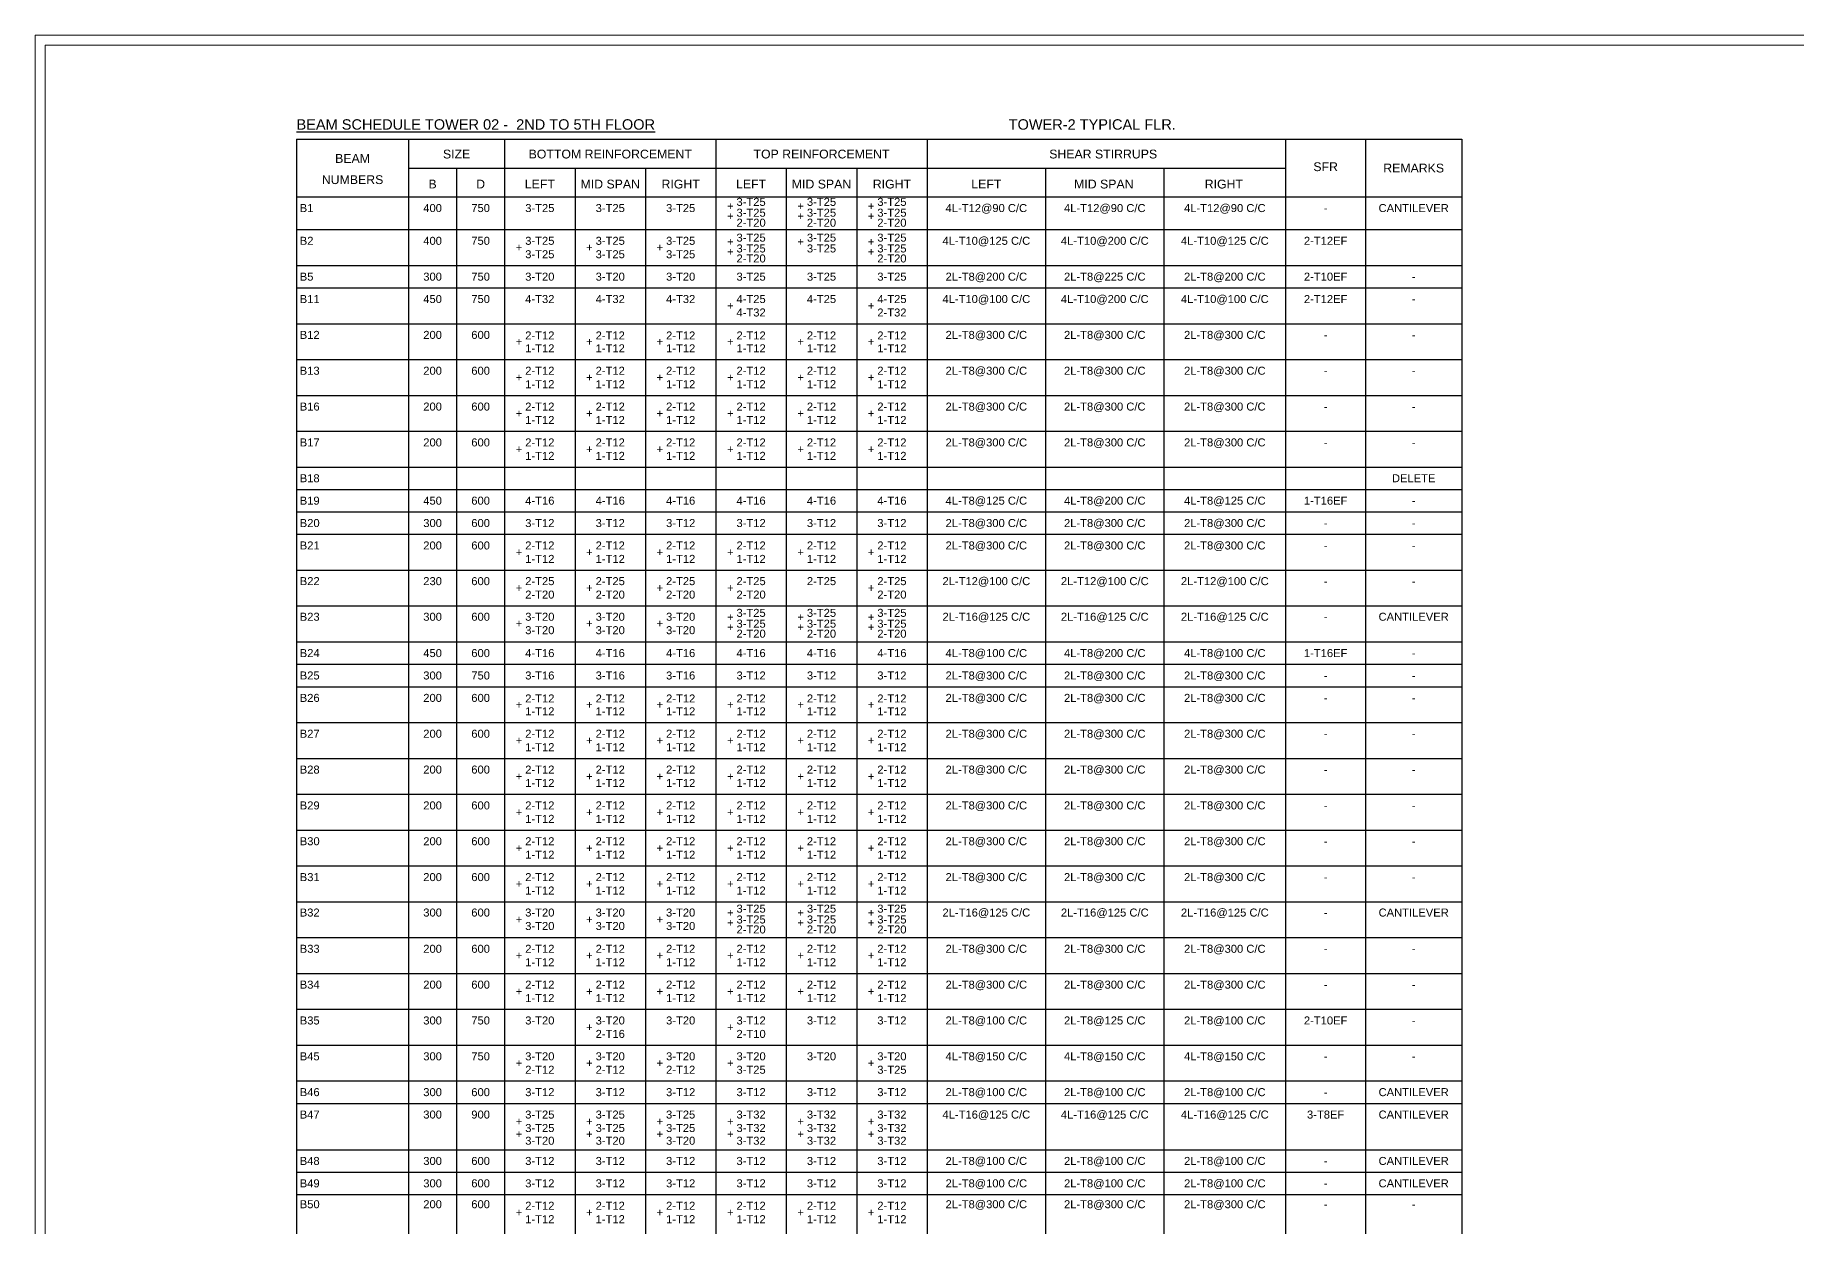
# Model space of a CAD drawing. Header units: millimetres. Extents: x 4072749 to 4289992, y -2929799 to -2870333.
# Drawn here: x 4201940 to 4245966, y -2900185 to -2870398 of the extents above; entities that cross this region are included whole.
import ezdxf
from ezdxf.enums import TextEntityAlignment as Align

# ---------------------------------------------------------------- set-up
doc = ezdxf.new("R2010")
doc.units = ezdxf.units.MM
doc.header["$MEASUREMENT"] = 0
doc.layers.add('JW_  TEMPLATE', color=7, linetype='Continuous', lineweight=0)
doc.layers.add('JW_ Schedule Line', color=8, linetype='Continuous')
doc.layers.add('JW_ Schedule Text', color=7, linetype='Continuous')
doc.styles.add('SC-FGT2', font='sanss___.ttf')
doc.styles.add('SC-FTG1', font='sanss___.ttf')

msp = doc.modelspace()

# ---------------------------------------------------------------- linework, layer by layer
at = {"layer": 'JW_  TEMPLATE'}
for points in [[(4201940.2, -2870397.9), (4201940.2, -2929799.4), (4289927.3, -2929799.4), (4289927.3, -2870397.9)], [(4202190.2, -2870647.9), (4202190.2, -2929549.4), (4289677.2, -2929549.4), (4289677.2, -2870647.9)]]:
    msp.add_lwpolyline(points, close=True, dxfattribs=at)
at = {"layer": 'JW_ Schedule Line'}
for p, q in [((4208471.5, -2872998.5), (4237591.5, -2872998.5)), ((4208471.5, -2872998.5), (4208471.5, -2923756)), ((4211271.5, -2872998.5), (4211271.5, -2923756)), ((4213671.5, -2872998.5), (4213671.5, -2923756)), ((4218951.5, -2872998.5), (4218951.5, -2923756)), ((4224231.5, -2872998.5), (4224231.5, -2923756)), ((4233191.5, -2872998.5), (4233191.5, -2923756)), ((4235191.5, -2872998.5), (4235191.5, -2923756)), ((4237591.5, -2872998.5), (4237591.5, -2923756)), ((4211271.5, -2873718.5), (4233191.5, -2873718.5)), ((4212471.5, -2873718.5), (4212471.5, -2923756)), ((4215431.5, -2873718.5), (4215431.5, -2923756)), ((4217191.5, -2873718.5), (4217191.5, -2923756)), ((4220711.5, -2873718.5), (4220711.5, -2923756)), ((4222471.5, -2873718.5), (4222471.5, -2923756)), ((4227191.5, -2873718.5), (4227191.5, -2923756)), ((4230151.5, -2873718.5), (4230151.5, -2923756)), ((4208471.5, -2874438.5), (4237591.5, -2874438.5)), ((4208471.5, -2874438.5), (4237591.5, -2874438.5)), ((4208471.5, -2875257), (4237591.5, -2875257)), ((4208471.5, -2876153), (4237591.5, -2876153)), ((4208471.5, -2876153), (4235191.5, -2876153)), ((4208471.5, -2876713), (4237591.5, -2876713)), ((4208471.5, -2877609), (4237591.5, -2877609)), ((4208471.5, -2878505), (4237591.5, -2878505)), ((4208471.5, -2879401), (4237591.5, -2879401)), ((4208471.5, -2880297), (4237591.5, -2880297)), ((4208471.5, -2881193), (4237591.5, -2881193)), ((4208471.5, -2881753), (4237591.5, -2881753)), ((4208471.5, -2882313), (4237591.5, -2882313)), ((4208471.5, -2882873), (4237591.5, -2882873)), ((4208471.5, -2883769), (4237591.5, -2883769)), ((4208471.5, -2884665), (4237591.5, -2884665)), ((4208471.5, -2885563.5), (4237591.5, -2885563.5)), ((4208471.5, -2886123.5), (4237591.5, -2886123.5)), ((4208471.5, -2886683.5), (4237591.5, -2886683.5)), ((4208471.5, -2887579.5), (4237591.5, -2887579.5)), ((4208471.5, -2888475.5), (4237591.5, -2888475.5)), ((4208471.5, -2889371.5), (4237591.5, -2889371.5)), ((4208471.5, -2890267.5), (4237591.5, -2890267.5)), ((4208471.5, -2891163.5), (4237591.5, -2891163.5)), ((4208471.5, -2892059.5), (4237591.5, -2892059.5)), ((4208471.5, -2892955.5), (4237591.5, -2892955.5)), ((4208471.5, -2893851.5), (4237591.5, -2893851.5)), ((4208471.5, -2894747.5), (4237591.5, -2894747.5)), ((4208471.5, -2894747.5), (4237591.5, -2894747.5)), ((4208471.5, -2895643.5), (4237591.5, -2895643.5)), ((4208471.5, -2896539.5), (4237591.5, -2896539.5)), ((4208471.5, -2897099.5), (4237591.5, -2897099.5)), ((4208471.5, -2898259), (4237591.5, -2898259)), ((4208471.5, -2898819), (4237591.5, -2898819)), ((4208471.5, -2899379), (4237591.5, -2899379))]:
    msp.add_line(p, q, dxfattribs=at)

# ---------------------------------------------------------------- texts
at = {"layer": 'JW_ Schedule Text', "color": 4, "style": 'SC-FTG1'}
for s, p in [('%%UBEAM SCHEDULE TOWER 02 -  2ND TO 5TH FLOOR', (4208471.5, -2872758.5)), ('TOWER-2 TYPICAL FLR.', (4226270, -2872758.5))]:
    msp.add_text(s, height=260, dxfattribs=at).set_placement(p)
for s, p in [('BEAM', (4209871.5, -2873478.5)), ('SFR', (4234191.5, -2873685)), ('B', (4211871.5, -2874118.5)), ('D', (4213071.5, -2874118.5)), ('LEFT', (4214551.5, -2874118.5)), ('MID SPAN', (4216311.5, -2874118.5)), ('RIGHT', (4218071.5, -2874118.5)), ('LEFT', (4219831.5, -2874118.5)), ('MID SPAN', (4221591.5, -2874118.5)), ('RIGHT', (4223351.5, -2874118.5)), ('LEFT', (4225711.5, -2874118.5)), ('MID SPAN', (4228647.5, -2874118.5)), ('RIGHT', (4231647.5, -2874118.5)), ('REMARKS', (4236391.5, -2873718.5))]:
    msp.add_text(s, height=220, dxfattribs=at).set_placement(p, align=Align.MIDDLE)
for s, p in [('SIZE', (4212471.5, -2873478.5)), ('BOTTOM REINFORCEMENT', (4216311.5, -2873478.5)), ('TOP REINFORCEMENT', (4221591.5, -2873478.5)), ('SHEAR STIRRUPS', (4228631.5, -2873478.5)), ('NUMBERS', (4209871.5, -2874118.5))]:
    msp.add_text(s, height=220, dxfattribs=at).set_placement(p, align=Align.CENTER)
at = {"layer": 'JW_ Schedule Text', "style": 'SC-FGT2'}
for s, p in [('3-T25', (4219831.5, -2874564.1)), ('3-T25', (4221591.5, -2874564.1)), ('3-T25', (4223351.5, -2874564.1)), ('400', (4211871.5, -2874718.5)), ('750', (4213071.5, -2874718.5)), ('3-T25', (4214551.5, -2874718.5)), ('3-T25', (4216311.5, -2874718.5)), ('3-T25', (4218071.5, -2874718.5)), ('+', (4219311.5, -2874666.8)), ('+', (4219311.5, -2874916.8)), ('3-T25', (4219831.5, -2874834.8)), ('+', (4221071.5, -2874666.8)), ('+', (4221071.5, -2874916.8)), ('3-T25', (4221591.5, -2874834.8)), ('+', (4222831.5, -2874666.8)), ('+', (4222831.5, -2874916.8)), ('3-T25', (4223351.5, -2874834.8)), ('4L-T12@90 C/C', (4225711.5, -2874718.5)), ('4L-T12@90 C/C', (4228671.5, -2874718.5)), ('4L-T12@90 C/C', (4231671.5, -2874718.5)), ('-', (4234191.5, -2874718.5)), ('CANTILEVER', (4236391.5, -2874718.5)), ('2-T20', (4219831.5, -2875084.8)), ('2-T20', (4221591.5, -2875084.8)), ('2-T20', (4223351.5, -2875084.8)), ('400', (4211871.5, -2875537)), ('750', (4213071.5, -2875537)), ('+', (4214031.5, -2875705)), ('3-T25', (4214551.5, -2875537)), ('3-T25', (4214551.5, -2875873)), ('+', (4215791.5, -2875705)), ('3-T25', (4216311.5, -2875537)), ('3-T25', (4216311.5, -2875873)), ('+', (4217551.5, -2875705)), ('3-T25', (4218071.5, -2875537)), ('3-T25', (4218071.5, -2875873)), ('+', (4219311.5, -2875560.3)), ('+', (4219311.5, -2875810.3)), ('3-T25', (4219831.5, -2875457.6)), ('3-T25', (4219831.5, -2875728.3)), ('+', (4221071.5, -2875560.3)), ('3-T25', (4221591.5, -2875457.6)), ('3-T25', (4221591.5, -2875728.3)), ('+', (4222831.5, -2875560.3)), ('+', (4222831.5, -2875810.3)), ('3-T25', (4223351.5, -2875457.6)), ('3-T25', (4223351.5, -2875728.3)), ('4L-T10@125 C/C', (4225711.5, -2875537)), ('4L-T10@200 C/C', (4228671.5, -2875537)), ('4L-T10@125 C/C', (4231671.5, -2875537)), ('2-T12EF', (4234191.5, -2875537)), ('2-T20', (4219831.5, -2875978.3)), ('2-T20', (4223351.5, -2875978.3)), ('300', (4211871.5, -2876433)), ('750', (4213071.5, -2876433)), ('3-T20', (4214551.5, -2876433)), ('3-T20', (4216311.5, -2876433)), ('3-T20', (4218071.5, -2876433)), ('3-T25', (4219831.5, -2876433)), ('3-T25', (4221591.5, -2876433)), ('3-T25', (4223351.5, -2876433)), ('2L-T8@200 C/C', (4225711.5, -2876433)), ('2L-T8@225 C/C', (4228671.5, -2876433)), ('2L-T8@200 C/C', (4231671.5, -2876433)), ('2-T10EF', (4234191.5, -2876433)), ('-', (4236391.5, -2876433)), ('450', (4211871.5, -2876993)), ('750', (4213071.5, -2876993)), ('+', (4219311.5, -2877161)), ('4-T25', (4219831.5, -2876993)), ('4-T25', (4221591.5, -2876993)), ('+', (4222831.5, -2877161)), ('4-T25', (4223351.5, -2876993)), ('4L-T10@100 C/C', (4225711.5, -2876993)), ('4L-T10@200 C/C', (4228671.5, -2876993)), ('4L-T10@100 C/C', (4231671.5, -2876993)), ('2-T12EF', (4234191.5, -2876993)), ('-', (4236391.5, -2876993)), ('4-T32', (4219831.5, -2877329)), ('200', (4211871.5, -2877889)), ('600', (4213071.5, -2877889)), ('2-T12', (4214551.5, -2877903.5)), ('2-T12', (4216311.5, -2877903.5)), ('2-T12', (4218071.5, -2877903.5)), ('2-T12', (4219831.5, -2877903.5)), ('2-T12', (4221591.5, -2877903.5)), ('2-T12', (4223351.5, -2877903.5)), ('2L-T8@300 C/C', (4225711.5, -2877889)), ('2L-T8@300 C/C', (4228671.5, -2877889)), ('2L-T8@300 C/C', (4231671.5, -2877889)), ('-', (4234191.5, -2877889)), ('-', (4236391.5, -2877889)), ('+', (4214031.5, -2878057)), ('1-T12', (4214551.5, -2878225)), ('+', (4215791.5, -2878057)), ('1-T12', (4216311.5, -2878225)), ('+', (4217551.5, -2878057)), ('1-T12', (4218071.5, -2878225)), ('+', (4219311.5, -2878057)), ('1-T12', (4219831.5, -2878225)), ('+', (4221071.5, -2878057)), ('1-T12', (4221591.5, -2878225)), ('+', (4222831.5, -2878057)), ('1-T12', (4223351.5, -2878225)), ('200', (4211871.5, -2878785)), ('600', (4213071.5, -2878785)), ('2-T12', (4214551.5, -2878785)), ('2-T12', (4216311.5, -2878785)), ('2-T12', (4218071.5, -2878785)), ('2-T12', (4219831.5, -2878785)), ('2-T12', (4221591.5, -2878785)), ('2-T12', (4223351.5, -2878785)), ('2L-T8@300 C/C', (4225711.5, -2878785)), ('2L-T8@300 C/C', (4228671.5, -2878785)), ('2L-T8@300 C/C', (4231671.5, -2878785)), ('-', (4234191.5, -2878785)), ('-', (4236391.5, -2878785)), ('+', (4214031.5, -2878953)), ('1-T12', (4214551.5, -2879121)), ('+', (4215791.5, -2878953)), ('1-T12', (4216311.5, -2879121)), ('+', (4217551.5, -2878953)), ('1-T12', (4218071.5, -2879121)), ('+', (4219311.5, -2878953)), ('1-T12', (4219831.5, -2879121)), ('+', (4221071.5, -2878953)), ('1-T12', (4221591.5, -2879121)), ('+', (4222831.5, -2878953)), ('1-T12', (4223351.5, -2879121)), ('200', (4211871.5, -2879681)), ('600', (4213071.5, -2879681)), ('2-T12', (4214551.5, -2879681)), ('2-T12', (4216311.5, -2879681)), ('2-T12', (4218071.5, -2879681)), ('2-T12', (4219831.5, -2879681)), ('2-T12', (4221591.5, -2879681)), ('2-T12', (4223351.5, -2879681)), ('2L-T8@300 C/C', (4225711.5, -2879681)), ('2L-T8@300 C/C', (4228671.5, -2879681)), ('2L-T8@300 C/C', (4231671.5, -2879681)), ('-', (4234191.5, -2879681)), ('-', (4236391.5, -2879681)), ('+', (4214031.5, -2879849)), ('1-T12', (4214551.5, -2880017)), ('+', (4215791.5, -2879849)), ('1-T12', (4216311.5, -2880017)), ('+', (4217551.5, -2879849)), ('1-T12', (4218071.5, -2880017)), ('+', (4219311.5, -2879849)), ('1-T12', (4219831.5, -2880017)), ('+', (4221071.5, -2879849)), ('1-T12', (4221591.5, -2880017)), ('+', (4222831.5, -2879849)), ('1-T12', (4223351.5, -2880017)), ('200', (4211871.5, -2880577)), ('600', (4213071.5, -2880577)), ('2-T12', (4214551.5, -2880577)), ('2-T12', (4216311.5, -2880577)), ('2-T12', (4218071.5, -2880577)), ('2-T12', (4219831.5, -2880577)), ('2-T12', (4221591.5, -2880577)), ('2-T12', (4223351.5, -2880577)), ('2L-T8@300 C/C', (4225711.5, -2880577)), ('2L-T8@300 C/C', (4228671.5, -2880577)), ('2L-T8@300 C/C', (4231671.5, -2880577)), ('-', (4234191.5, -2880577)), ('-', (4236391.5, -2880577)), ('+', (4214031.5, -2880745)), ('1-T12', (4214551.5, -2880913)), ('+', (4215791.5, -2880745)), ('1-T12', (4216311.5, -2880913)), ('+', (4217551.5, -2880745)), ('1-T12', (4218071.5, -2880913)), ('+', (4219311.5, -2880745)), ('1-T12', (4219831.5, -2880913)), ('+', (4221071.5, -2880745)), ('1-T12', (4221591.5, -2880913)), ('+', (4222831.5, -2880745)), ('1-T12', (4223351.5, -2880913)), ('DELETE', (4236391.5, -2881473)), ('450', (4211871.5, -2882033)), ('600', (4213071.5, -2882033)), ('4-T16', (4214551.5, -2882033)), ('4-T16', (4216311.5, -2882033)), ('4-T16', (4218071.5, -2882033)), ('4-T16', (4219831.5, -2882033)), ('4-T16', (4221591.5, -2882033)), ('4-T16', (4223351.5, -2882033)), ('4L-T8@125 C/C', (4225711.5, -2882033)), ('4L-T8@200 C/C', (4228671.5, -2882033)), ('4L-T8@125 C/C', (4231671.5, -2882033)), ('1-T16EF', (4234191.5, -2882033)), ('-', (4236391.5, -2882033)), ('300', (4211871.5, -2882593)), ('600', (4213071.5, -2882593)), ('3-T12', (4214551.5, -2882593)), ('3-T12', (4216311.5, -2882593)), ('3-T12', (4218071.5, -2882593)), ('3-T12', (4219831.5, -2882593)), ('3-T12', (4221591.5, -2882593)), ('3-T12', (4223351.5, -2882593)), ('2L-T8@300 C/C', (4225711.5, -2882593)), ('2L-T8@300 C/C', (4228671.5, -2882593)), ('2L-T8@300 C/C', (4231671.5, -2882593)), ('-', (4234191.5, -2882593)), ('-', (4236391.5, -2882593)), ('200', (4211871.5, -2883153)), ('600', (4213071.5, -2883153)), ('+', (4214031.5, -2883321)), ('2-T12', (4214551.5, -2883153)), ('+', (4215791.5, -2883321)), ('2-T12', (4216311.5, -2883153)), ('+', (4217551.5, -2883321)), ('2-T12', (4218071.5, -2883153)), ('+', (4219311.5, -2883321)), ('2-T12', (4219831.5, -2883153)), ('+', (4221071.5, -2883321)), ('2-T12', (4221591.5, -2883153)), ('+', (4222831.5, -2883321)), ('2-T12', (4223351.5, -2883153)), ('2L-T8@300 C/C', (4225711.5, -2883153)), ('2L-T8@300 C/C', (4228671.5, -2883153)), ('2L-T8@300 C/C', (4231671.5, -2883153)), ('-', (4234191.5, -2883153)), ('-', (4236391.5, -2883153)), ('1-T12', (4214551.5, -2883489)), ('1-T12', (4216311.5, -2883489)), ('1-T12', (4218071.5, -2883489)), ('1-T12', (4219831.5, -2883489)), ('1-T12', (4221591.5, -2883489)), ('1-T12', (4223351.5, -2883489)), ('230', (4211871.5, -2884045.1)), ('600', (4213071.5, -2884045.1)), ('+', (4214031.5, -2884213.1)), ('2-T25', (4214551.5, -2884045.1)), ('+', (4215791.5, -2884213.1)), ('2-T25', (4216311.5, -2884045.1)), ('+', (4217551.5, -2884213.1)), ('2-T25', (4218071.5, -2884045.1)), ('+', (4219311.5, -2884213.1)), ('2-T25', (4219831.5, -2884045.1)), ('2-T25', (4221591.5, -2884045.1)), ('+', (4222831.5, -2884213.1)), ('2-T25', (4223351.5, -2884045.1)), ('2L-T12@100 C/C', (4225711.5, -2884045.1)), ('2L-T12@100 C/C', (4228671.5, -2884045.1)), ('2L-T12@100 C/C', (4231671.5, -2884045.1)), ('-', (4234191.5, -2884045.1)), ('-', (4236391.5, -2884045.1)), ('2-T20', (4214551.5, -2884381.1)), ('2-T20', (4216311.5, -2884381.1)), ('2-T20', (4218071.5, -2884381.1)), ('2-T20', (4219831.5, -2884381.1)), ('2-T20', (4223351.5, -2884381.1)), ('300', (4211871.5, -2884935.1)), ('600', (4213071.5, -2884935.1)), ('3-T20', (4214551.5, -2884935.1)), ('3-T20', (4216311.5, -2884935.1)), ('3-T20', (4218071.5, -2884935.1)), ('+', (4219311.5, -2884940.3)), ('3-T25', (4219831.5, -2884837.6)), ('3-T25', (4219831.5, -2885108.3)), ('+', (4221071.5, -2884940.3)), ('3-T25', (4221591.5, -2884837.6)), ('3-T25', (4221591.5, -2885108.3)), ('+', (4222831.5, -2884940.3)), ('3-T25', (4223351.5, -2884837.6)), ('3-T25', (4223351.5, -2885108.3)), ('2L-T16@125 C/C', (4225711.5, -2884935.1)), ('2L-T16@125 C/C', (4228671.5, -2884935.1)), ('2L-T16@125 C/C', (4231671.5, -2884935.1)), ('-', (4234191.5, -2884935.1)), ('CANTILEVER', (4236391.5, -2884935.1)), ('+', (4214031.5, -2885103.1)), ('3-T20', (4214551.5, -2885271.1)), ('+', (4215791.5, -2885103.1)), ('3-T20', (4216311.5, -2885271.1)), ('+', (4217551.5, -2885103.1)), ('3-T20', (4218071.5, -2885271.1)), ('+', (4219311.5, -2885190.3)), ('2-T20', (4219831.5, -2885358.3)), ('+', (4221071.5, -2885190.3)), ('2-T20', (4221591.5, -2885358.3)), ('+', (4222831.5, -2885190.3)), ('2-T20', (4223351.5, -2885358.3)), ('450', (4211871.5, -2885843.5)), ('600', (4213071.5, -2885843.5)), ('4-T16', (4214551.5, -2885843.5)), ('4-T16', (4216311.5, -2885843.5)), ('4-T16', (4218071.5, -2885843.5)), ('4-T16', (4219831.5, -2885843.5)), ('4-T16', (4221591.5, -2885843.5)), ('4-T16', (4223351.5, -2885843.5)), ('4L-T8@100 C/C', (4225711.5, -2885843.5)), ('4L-T8@200 C/C', (4228671.5, -2885843.5)), ('4L-T8@100 C/C', (4231671.5, -2885843.5)), ('1-T16EF', (4234191.5, -2885843.5)), ('-', (4236391.5, -2885843.5)), ('300', (4211871.5, -2886403.5)), ('750', (4213071.5, -2886403.5)), ('3-T16', (4214551.5, -2886403.5)), ('3-T16', (4216311.5, -2886403.5)), ('3-T16', (4218071.5, -2886403.5)), ('3-T12', (4219831.5, -2886403.5)), ('3-T12', (4221591.5, -2886403.5)), ('3-T12', (4223351.5, -2886403.5)), ('2L-T8@300 C/C', (4225711.5, -2886403.5)), ('2L-T8@300 C/C', (4228671.5, -2886403.5)), ('2L-T8@300 C/C', (4231671.5, -2886403.5)), ('-', (4234191.5, -2886403.5)), ('-', (4236391.5, -2886403.5)), ('200', (4211871.5, -2886963.5)), ('600', (4213071.5, -2886963.5)), ('+', (4214031.5, -2887131.5)), ('2-T12', (4214551.5, -2886978)), ('1-T12', (4214551.5, -2887299.5)), ('+', (4215791.5, -2887131.5)), ('2-T12', (4216311.5, -2886978)), ('1-T12', (4216311.5, -2887299.5)), ('+', (4217551.5, -2887131.5)), ('2-T12', (4218071.5, -2886978)), ('1-T12', (4218071.5, -2887299.5)), ('+', (4219311.5, -2887131.5)), ('2-T12', (4219831.5, -2886978)), ('1-T12', (4219831.5, -2887299.5)), ('+', (4221071.5, -2887131.5)), ('2-T12', (4221591.5, -2886978)), ('1-T12', (4221591.5, -2887299.5)), ('+', (4222831.5, -2887131.5)), ('2-T12', (4223351.5, -2886978)), ('1-T12', (4223351.5, -2887299.5)), ('2L-T8@300 C/C', (4225711.5, -2886963.5)), ('2L-T8@300 C/C', (4228671.5, -2886963.5)), ('2L-T8@300 C/C', (4231671.5, -2886963.5)), ('-', (4234191.5, -2886963.5)), ('-', (4236391.5, -2886963.5)), ('200', (4211871.5, -2887859.5)), ('600', (4213071.5, -2887859.5)), ('+', (4214031.5, -2888027.5)), ('2-T12', (4214551.5, -2887859.5)), ('1-T12', (4214551.5, -2888195.5)), ('+', (4215791.5, -2888027.5)), ('2-T12', (4216311.5, -2887859.5)), ('1-T12', (4216311.5, -2888195.5)), ('+', (4217551.5, -2888027.5)), ('2-T12', (4218071.5, -2887859.5)), ('1-T12', (4218071.5, -2888195.5)), ('+', (4219311.5, -2888027.5)), ('2-T12', (4219831.5, -2887859.5)), ('1-T12', (4219831.5, -2888195.5)), ('+', (4221071.5, -2888027.5)), ('2-T12', (4221591.5, -2887859.5)), ('1-T12', (4221591.5, -2888195.5)), ('+', (4222831.5, -2888027.5)), ('2-T12', (4223351.5, -2887859.5)), ('1-T12', (4223351.5, -2888195.5)), ('2L-T8@300 C/C', (4225711.5, -2887859.5)), ('2L-T8@300 C/C', (4228671.5, -2887859.5)), ('2L-T8@300 C/C', (4231671.5, -2887859.5)), ('-', (4234191.5, -2887859.5)), ('-', (4236391.5, -2887859.5)), ('200', (4211871.5, -2888755.5)), ('600', (4213071.5, -2888755.5)), ('+', (4214031.5, -2888923.5)), ('2-T12', (4214551.5, -2888755.5)), ('1-T12', (4214551.5, -2889091.5)), ('+', (4215791.5, -2888923.5)), ('2-T12', (4216311.5, -2888755.5)), ('1-T12', (4216311.5, -2889091.5)), ('+', (4217551.5, -2888923.5)), ('2-T12', (4218071.5, -2888755.5)), ('1-T12', (4218071.5, -2889091.5)), ('+', (4219311.5, -2888923.5)), ('2-T12', (4219831.5, -2888755.5)), ('1-T12', (4219831.5, -2889091.5)), ('+', (4221071.5, -2888923.5)), ('2-T12', (4221591.5, -2888755.5)), ('1-T12', (4221591.5, -2889091.5)), ('+', (4222831.5, -2888923.5)), ('2-T12', (4223351.5, -2888755.5)), ('1-T12', (4223351.5, -2889091.5)), ('2L-T8@300 C/C', (4225711.5, -2888755.5)), ('2L-T8@300 C/C', (4228671.5, -2888755.5)), ('2L-T8@300 C/C', (4231671.5, -2888755.5)), ('-', (4234191.5, -2888755.5)), ('-', (4236391.5, -2888755.5)), ('200', (4211871.5, -2889651.5)), ('600', (4213071.5, -2889651.5)), ('+', (4214031.5, -2889819.5)), ('2-T12', (4214551.5, -2889651.5)), ('+', (4215791.5, -2889819.5)), ('2-T12', (4216311.5, -2889651.5)), ('+', (4217551.5, -2889819.5)), ('2-T12', (4218071.5, -2889651.5)), ('+', (4219311.5, -2889819.5)), ('2-T12', (4219831.5, -2889651.5)), ('+', (4221071.5, -2889819.5)), ('2-T12', (4221591.5, -2889651.5)), ('+', (4222831.5, -2889819.5)), ('2-T12', (4223351.5, -2889651.5)), ('2L-T8@300 C/C', (4225711.5, -2889651.5)), ('2L-T8@300 C/C', (4228671.5, -2889651.5)), ('2L-T8@300 C/C', (4231671.5, -2889651.5)), ('-', (4234191.5, -2889651.5)), ('-', (4236391.5, -2889651.5)), ('1-T12', (4214551.5, -2889987.5)), ('1-T12', (4216311.5, -2889987.5)), ('1-T12', (4218071.5, -2889987.5)), ('1-T12', (4219831.5, -2889987.5)), ('1-T12', (4221591.5, -2889987.5)), ('1-T12', (4223351.5, -2889987.5)), ('200', (4211871.5, -2890547.5)), ('600', (4213071.5, -2890547.5)), ('+', (4214031.5, -2890715.5)), ('2-T12', (4214551.5, -2890547.5)), ('+', (4215791.5, -2890715.5)), ('2-T12', (4216311.5, -2890547.5)), ('+', (4217551.5, -2890715.5)), ('2-T12', (4218071.5, -2890547.5)), ('+', (4219311.5, -2890715.5)), ('2-T12', (4219831.5, -2890547.5)), ('+', (4221071.5, -2890715.5)), ('2-T12', (4221591.5, -2890547.5)), ('+', (4222831.5, -2890715.5)), ('2-T12', (4223351.5, -2890547.5)), ('2L-T8@300 C/C', (4225711.5, -2890547.5)), ('2L-T8@300 C/C', (4228671.5, -2890547.5)), ('2L-T8@300 C/C', (4231671.5, -2890547.5)), ('-', (4234191.5, -2890547.5)), ('-', (4236391.5, -2890547.5)), ('1-T12', (4214551.5, -2890883.5)), ('1-T12', (4216311.5, -2890883.5)), ('1-T12', (4218071.5, -2890883.5)), ('1-T12', (4219831.5, -2890883.5)), ('1-T12', (4221591.5, -2890883.5)), ('1-T12', (4223351.5, -2890883.5)), ('200', (4211871.5, -2891443.5)), ('600', (4213071.5, -2891443.5)), ('+', (4214031.5, -2891611.5)), ('2-T12', (4214551.5, -2891443.5)), ('+', (4215791.5, -2891611.5)), ('2-T12', (4216311.5, -2891443.5)), ('+', (4217551.5, -2891611.5)), ('2-T12', (4218071.5, -2891443.5)), ('+', (4219311.5, -2891611.5)), ('2-T12', (4219831.5, -2891443.5)), ('+', (4221071.5, -2891611.5)), ('2-T12', (4221591.5, -2891443.5)), ('+', (4222831.5, -2891611.5)), ('2-T12', (4223351.5, -2891443.5)), ('2L-T8@300 C/C', (4225711.5, -2891443.5)), ('2L-T8@300 C/C', (4228671.5, -2891443.5)), ('2L-T8@300 C/C', (4231671.5, -2891443.5)), ('-', (4234191.5, -2891443.5)), ('-', (4236391.5, -2891443.5)), ('1-T12', (4214551.5, -2891779.5)), ('1-T12', (4216311.5, -2891779.5)), ('1-T12', (4218071.5, -2891779.5)), ('1-T12', (4219831.5, -2891779.5)), ('1-T12', (4221591.5, -2891779.5)), ('1-T12', (4223351.5, -2891779.5)), ('300', (4211871.5, -2892329.6)), ('600', (4213071.5, -2892329.6)), ('+', (4214031.5, -2892497.6)), ('3-T20', (4214551.5, -2892329.6)), ('+', (4215791.5, -2892497.6)), ('3-T20', (4216311.5, -2892329.6)), ('+', (4217551.5, -2892497.6)), ('3-T20', (4218071.5, -2892329.6)), ('+', (4219311.5, -2892334.8)), ('3-T25', (4219831.5, -2892232.1)), ('3-T25', (4219831.5, -2892502.8)), ('+', (4221071.5, -2892334.8)), ('3-T25', (4221591.5, -2892232.1)), ('3-T25', (4221591.5, -2892502.8)), ('+', (4222831.5, -2892334.8)), ('3-T25', (4223351.5, -2892232.1)), ('3-T25', (4223351.5, -2892502.8)), ('2L-T16@125 C/C', (4225711.5, -2892329.6)), ('2L-T16@125 C/C', (4228671.5, -2892329.6)), ('2L-T16@125 C/C', (4231671.5, -2892329.6)), ('-', (4234191.5, -2892329.6)), ('CANTILEVER', (4236391.5, -2892329.6)), ('3-T20', (4214551.5, -2892665.6)), ('3-T20', (4216311.5, -2892665.6)), ('3-T20', (4218071.5, -2892665.6)), ('+', (4219311.5, -2892584.8)), ('2-T20', (4219831.5, -2892752.8)), ('+', (4221071.5, -2892584.8)), ('2-T20', (4221591.5, -2892752.8)), ('+', (4222831.5, -2892584.8)), ('2-T20', (4223351.5, -2892752.8)), ('200', (4211871.5, -2893235.5)), ('600', (4213071.5, -2893235.5)), ('+', (4214031.5, -2893403.5)), ('2-T12', (4214551.5, -2893235.5)), ('+', (4215791.5, -2893403.5)), ('2-T12', (4216311.5, -2893235.5)), ('+', (4217551.5, -2893403.5)), ('2-T12', (4218071.5, -2893235.5)), ('+', (4219311.5, -2893403.5)), ('2-T12', (4219831.5, -2893235.5)), ('+', (4221071.5, -2893403.5)), ('2-T12', (4221591.5, -2893235.5)), ('+', (4222831.5, -2893403.5)), ('2-T12', (4223351.5, -2893235.5)), ('2L-T8@300 C/C', (4225711.5, -2893235.5)), ('2L-T8@300 C/C', (4228671.5, -2893235.5)), ('2L-T8@300 C/C', (4231671.5, -2893235.5)), ('-', (4234191.5, -2893235.5)), ('-', (4236391.5, -2893235.5)), ('1-T12', (4214551.5, -2893571.5)), ('1-T12', (4216311.5, -2893571.5)), ('1-T12', (4218071.5, -2893571.5)), ('1-T12', (4219831.5, -2893571.5)), ('1-T12', (4221591.5, -2893571.5)), ('1-T12', (4223351.5, -2893571.5)), ('200', (4211871.5, -2894131.5)), ('600', (4213071.5, -2894131.5)), ('+', (4214031.5, -2894299.5)), ('2-T12', (4214551.5, -2894131.5)), ('+', (4215791.5, -2894299.5)), ('2-T12', (4216311.5, -2894131.5)), ('+', (4217551.5, -2894299.5)), ('2-T12', (4218071.5, -2894131.5)), ('+', (4219311.5, -2894299.5)), ('2-T12', (4219831.5, -2894131.5)), ('+', (4221071.5, -2894299.5)), ('2-T12', (4221591.5, -2894131.5)), ('+', (4222831.5, -2894299.5)), ('2-T12', (4223351.5, -2894131.5)), ('2L-T8@300 C/C', (4225711.5, -2894131.5)), ('2L-T8@300 C/C', (4228671.5, -2894131.5)), ('2L-T8@300 C/C', (4231671.5, -2894131.5)), ('-', (4234191.5, -2894131.5)), ('-', (4236391.5, -2894131.5)), ('1-T12', (4214551.5, -2894467.5)), ('1-T12', (4216311.5, -2894467.5)), ('1-T12', (4218071.5, -2894467.5)), ('1-T12', (4219831.5, -2894467.5)), ('1-T12', (4221591.5, -2894467.5)), ('1-T12', (4223351.5, -2894467.5)), ('300', (4211871.5, -2895027.5)), ('750', (4213071.5, -2895027.5)), ('3-T20', (4214551.5, -2895027.5)), ('+', (4215791.5, -2895195.5)), ('3-T20', (4216311.5, -2895027.5)), ('3-T20', (4218071.5, -2895027.5)), ('+', (4219311.5, -2895195.5)), ('3-T12', (4219831.5, -2895027.5)), ('3-T12', (4221591.5, -2895027.5)), ('3-T12', (4223351.5, -2895027.5)), ('2L-T8@100 C/C', (4225711.5, -2895027.5)), ('2L-T8@125 C/C', (4228671.5, -2895027.5)), ('2L-T8@100 C/C', (4231671.5, -2895027.5)), ('2-T10EF', (4234191.5, -2895027.5)), ('-', (4236391.5, -2895027.5)), ('2-T16', (4216311.5, -2895363.5)), ('2-T10', (4219831.5, -2895363.5)), ('750', (4213071.5, -2895923.5)), ('+', (4214031.5, -2896091.5)), ('3-T20', (4214551.5, -2895923.5)), ('+', (4215791.5, -2896091.5)), ('3-T20', (4216311.5, -2895923.5)), ('+', (4217551.5, -2896091.5)), ('3-T20', (4218071.5, -2895923.5)), ('+', (4219311.5, -2896091.5)), ('3-T20', (4219831.5, -2895923.5)), ('3-T20', (4221591.5, -2895923.5)), ('+', (4222831.5, -2896091.5)), ('3-T20', (4223351.5, -2895923.5)), ('4L-T8@150 C/C', (4225711.5, -2895923.5)), ('4L-T8@150 C/C', (4228671.5, -2895923.5)), ('4L-T8@150 C/C', (4231671.5, -2895923.5)), ('-', (4234191.5, -2895923.5)), ('-', (4236391.5, -2895923.5)), ('2-T12', (4214551.5, -2896259.5)), ('2-T12', (4216311.5, -2896259.5)), ('2-T12', (4218071.5, -2896259.5)), ('3-T25', (4219831.5, -2896259.5)), ('3-T25', (4223351.5, -2896259.5)), ('300', (4211871.5, -2896819.5)), ('600', (4213071.5, -2896819.5)), ('3-T12', (4214551.5, -2896819.5)), ('3-T12', (4216311.5, -2896819.5)), ('3-T12', (4218071.5, -2896819.5)), ('3-T12', (4219831.5, -2896819.5)), ('3-T12', (4221591.5, -2896819.5)), ('3-T12', (4223351.5, -2896819.5)), ('2L-T8@100 C/C', (4225711.5, -2896819.5)), ('2L-T8@100 C/C', (4228671.5, -2896819.5)), ('2L-T8@100 C/C', (4231671.5, -2896819.5)), ('-', (4234191.5, -2896819.5)), ('CANTILEVER', (4236391.5, -2896819.5)), ('300', (4211871.5, -2897379.5)), ('900', (4213071.5, -2897379.5)), ('3-T25', (4214551.5, -2897379.5)), ('3-T25', (4216311.5, -2897379.5)), ('3-T25', (4218071.5, -2897379.5)), ('3-T32', (4219831.5, -2897379.5)), ('3-T32', (4221591.5, -2897379.5)), ('3-T32', (4223351.5, -2897379.5)), ('4L-T16@125 C/C', (4225711.5, -2897379.5)), ('4L-T16@125 C/C', (4228671.5, -2897379.5)), ('4L-T16@125 C/C', (4231671.5, -2897379.5)), ('3-T8EF', (4234191.5, -2897379.5)), ('CANTILEVER', (4236391.5, -2897379.5)), ('+', (4214031.5, -2897547.5)), ('3-T25', (4214551.5, -2897715.5)), ('+', (4215791.5, -2897547.5)), ('3-T25', (4216311.5, -2897715.5)), ('+', (4217551.5, -2897547.5)), ('3-T25', (4218071.5, -2897715.5)), ('+', (4219311.5, -2897547.5)), ('3-T32', (4219831.5, -2897715.5)), ('+', (4221071.5, -2897547.5)), ('3-T32', (4221591.5, -2897715.5)), ('+', (4222831.5, -2897547.5)), ('3-T32', (4223351.5, -2897715.5)), ('+', (4214031.5, -2897866)), ('3-T20', (4214551.5, -2898034)), ('+', (4215791.5, -2897866)), ('3-T20', (4216311.5, -2898034)), ('+', (4217551.5, -2897866)), ('3-T20', (4218071.5, -2898034)), ('+', (4219311.5, -2897866)), ('3-T32', (4219831.5, -2898034)), ('+', (4221071.5, -2897866)), ('3-T32', (4221591.5, -2898034)), ('+', (4222831.5, -2897866)), ('3-T32', (4223351.5, -2898034)), ('300', (4211871.5, -2898539)), ('600', (4213071.5, -2898539)), ('3-T12', (4214551.5, -2898539)), ('3-T12', (4216311.5, -2898539)), ('3-T12', (4218071.5, -2898539)), ('3-T12', (4219831.5, -2898539)), ('3-T12', (4221591.5, -2898539)), ('3-T12', (4223351.5, -2898539)), ('2L-T8@100 C/C', (4225711.5, -2898539)), ('2L-T8@100 C/C', (4228671.5, -2898539)), ('2L-T8@100 C/C', (4231671.5, -2898539)), ('-', (4234191.5, -2898539)), ('CANTILEVER', (4236391.5, -2898539)), ('300', (4211871.5, -2899099)), ('600', (4213071.5, -2899099)), ('3-T12', (4214551.5, -2899099)), ('3-T12', (4216311.5, -2899099)), ('3-T12', (4218071.5, -2899099)), ('3-T12', (4219831.5, -2899099)), ('3-T12', (4221591.5, -2899099)), ('3-T12', (4223351.5, -2899099)), ('2L-T8@100 C/C', (4225711.5, -2899099)), ('2L-T8@100 C/C', (4228671.5, -2899099)), ('2L-T8@100 C/C', (4231671.5, -2899099)), ('-', (4234191.5, -2899099)), ('CANTILEVER', (4236391.5, -2899099)), ('200', (4211871.5, -2899621.5)), ('600', (4213071.5, -2899621.5)), ('2-T12', (4214551.5, -2899659)), ('2-T12', (4216311.5, -2899659)), ('2-T12', (4218071.5, -2899659)), ('2-T12', (4219831.5, -2899659)), ('2-T12', (4221591.5, -2899659)), ('2-T12', (4223351.5, -2899659)), ('2L-T8@300 C/C', (4225711.5, -2899621.5)), ('2L-T8@300 C/C', (4228671.5, -2899621.5)), ('2L-T8@300 C/C', (4231671.5, -2899621.5)), ('+', (4214031.5, -2899827)), ('1-T12', (4214551.5, -2899995)), ('+', (4215791.5, -2899827)), ('1-T12', (4216311.5, -2899995)), ('+', (4217551.5, -2899827)), ('1-T12', (4218071.5, -2899995)), ('+', (4219311.5, -2899827)), ('1-T12', (4219831.5, -2899995)), ('+', (4221071.5, -2899827)), ('1-T12', (4221591.5, -2899995)), ('+', (4222831.5, -2899827)), ('1-T12', (4223351.5, -2899995)), ('-', (4234191.5, -2899621.5)), ('-', (4236391.5, -2899621.5))]:
    msp.add_text(s, height=200, dxfattribs=at).set_placement(p, align=Align.MIDDLE_CENTER)
for s, p in [('B1', (4208551.5, -2874718.5)), ('B2', (4208551.5, -2875537)), ('B5', (4208551.5, -2876433)), ('B11', (4208551.5, -2876993)), ('B12', (4208551.5, -2877889)), ('B13', (4208551.5, -2878785)), ('B16', (4208551.5, -2879681)), ('B17', (4208551.5, -2880577)), ('B18', (4208551.5, -2881473)), ('B19', (4208551.5, -2882033)), ('B20', (4208551.5, -2882593)), ('B21', (4208551.5, -2883153)), ('B22', (4208551.5, -2884045.1)), ('B23', (4208551.5, -2884935.1)), ('B24', (4208551.5, -2885843.5)), ('B25', (4208551.5, -2886403.5)), ('B26', (4208551.5, -2886963.5)), ('B27', (4208551.5, -2887859.5)), ('B28', (4208551.5, -2888755.5)), ('B29', (4208551.5, -2889651.5)), ('B30', (4208551.5, -2890547.5)), ('B31', (4208551.5, -2891443.5)), ('B32', (4208551.5, -2892329.6)), ('B33', (4208551.5, -2893235.5)), ('B34', (4208551.5, -2894131.5)), ('B35', (4208551.5, -2895027.5)), ('B45', (4208551.5, -2895923.5)), ('B46', (4208551.5, -2896819.5)), ('B47', (4208551.5, -2897379.5)), ('B48', (4208551.5, -2898539)), ('B49', (4208551.5, -2899099)), ('B50', (4208551.5, -2899621.5))]:
    msp.add_text(s, height=200, dxfattribs=at).set_placement(p, align=Align.MIDDLE_LEFT)
at = {"layer": 'JW_ Schedule Text', "color": 1, "style": 'SC-FGT2'}
for s, p in [('4-T32', (4214551.5, -2876993)), ('4-T32', (4216311.5, -2876993)), ('4-T32', (4218071.5, -2876993)), ('2-T32', (4223351.5, -2877329)), ('300', (4211871.5, -2895923.5))]:
    msp.add_text(s, height=200, dxfattribs=at).set_placement(p, align=Align.MIDDLE_CENTER)

doc.saveas('drawing.dxf')
